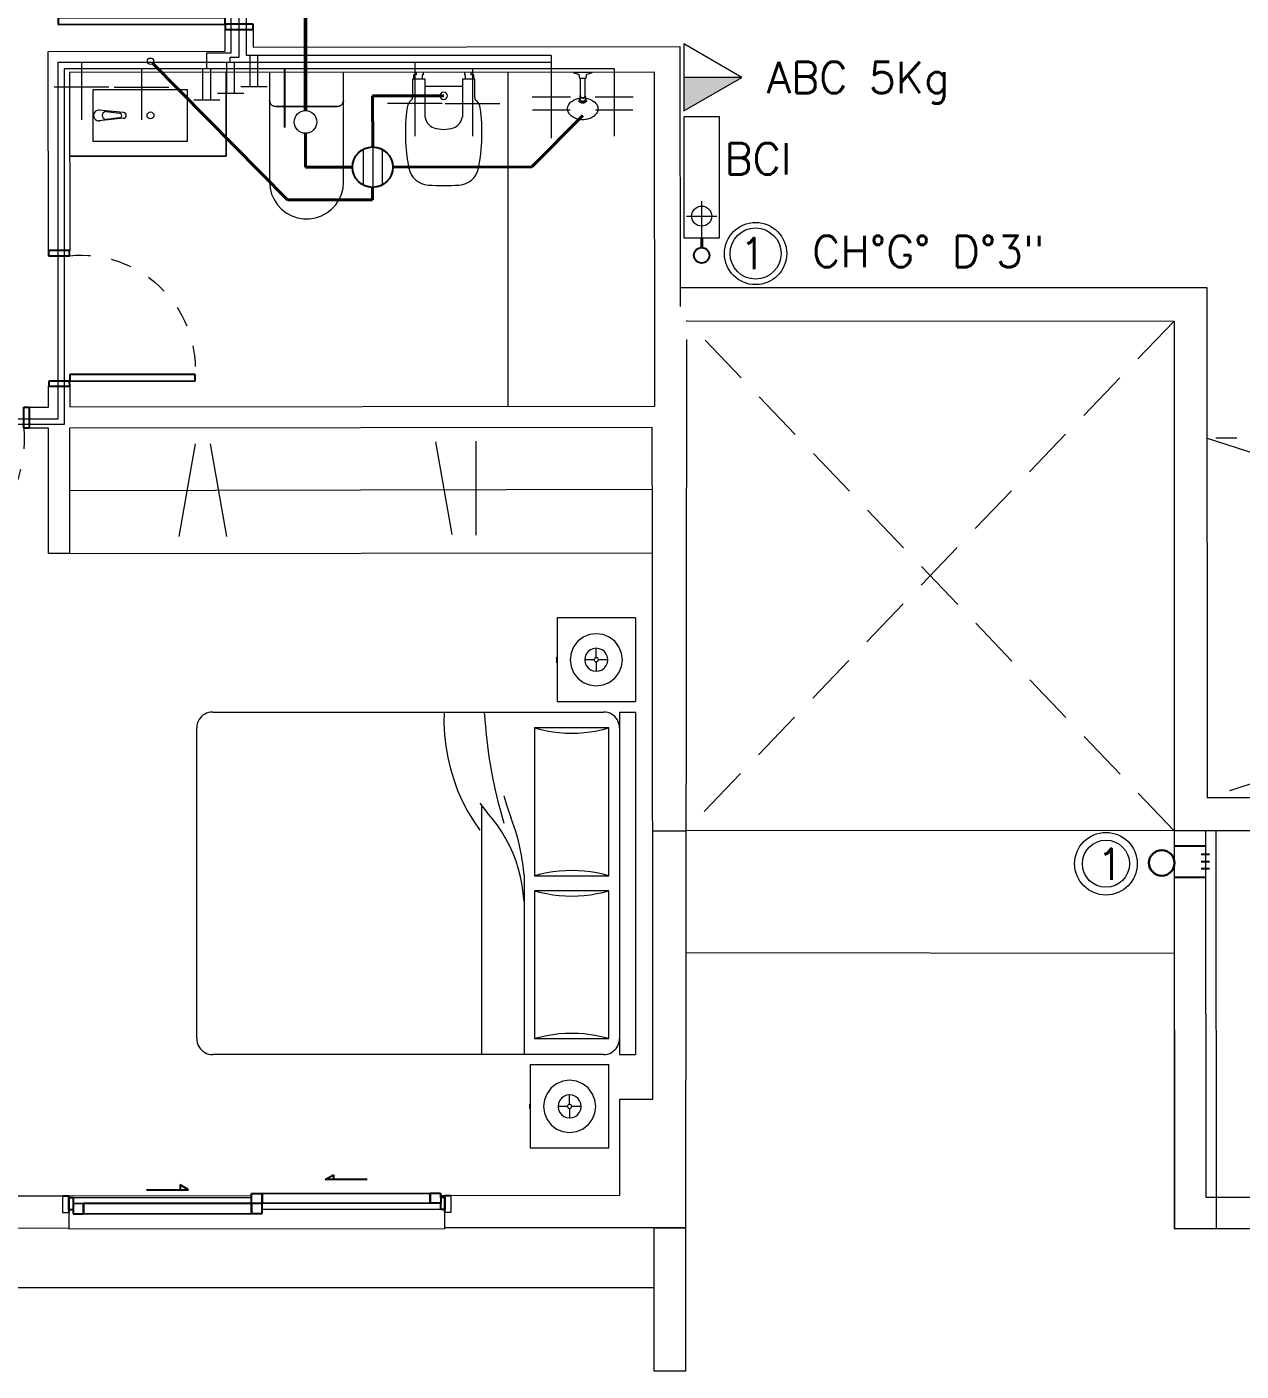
# Model space of a CAD drawing. Header units: millimetres. Extents: x 539 to 842, y -453 to -96.
# Drawn here: x 800.97 to 806.78, y -297.11 to -290.68 of the extents above; entities that cross this region are included whole.
import ezdxf
from ezdxf.enums import TextEntityAlignment as Align

# ---------------------------------------------------------------- set-up
doc = ezdxf.new("R2010")
doc.units = ezdxf.units.MM
doc.header["$LTSCALE"] = 0.1
for name, pattern in [('ACAD_ISO02W100', [15, 12, -3]), ('CONTINUA', [0]), ('DASHED', [0.7, 0.5, -0.2]), ('HIDDEN', [0.375, 0.25, -0.125]), ('Trazo', [0.00635, 0.003175, -0.003175])]:
    doc.linetypes.add(name, pattern=pattern)
doc.layers.get('0').update_dxf_attribs({"lineweight": 5})
for name, color, linetype, lineweight in [('00-Agua Caliente', 1, 'Continuous', 20), ('00-Agua Fria', 5, 'ACAD_ISO02W100', 20), ('00_Incendio_Bocas Incendio', 1, 'Continuous', 30), ('00_Incendio_Cañeria', 1, 'Continuous', 30), ('00_Incendio_Matafuego', 1, 'Continuous', 20), ('00_Incendio_Montantes', 1, 'Continuous', 30), ('00_Incendio_Numeracion Montantes', 1, 'Continuous', 30), ('00_Incendio_Textos', 7, 'Continuous', 13), ('A-DETL-GENF', 7, 'Continuous', 5), ('A-DOOR', 7, 'Continuous', 5), ('A-GLAZ', 7, 'Continuous', 5), ('A-GLAZ-SILL', 7, 'Continuous', 5), ('MUEBLES', 250, 'Continuous', 5), ('P-SANR-FIXT', 7, 'Continuous', 5)]:
    doc.layers.add(name, color=color, linetype=linetype, lineweight=lineweight)
for name, color, linetype in [('00-Pluvial', 40, 'Continuous'), ('00-Secundario', 24, 'Continuous'), ('Textos', 7, 'Continuous')]:
    doc.layers.add(name, color=color, linetype=linetype)
doc.layers.add('00-Primario', color=7, linetype='Continuous', true_color=0xff2400)
doc.layers.add('A-DOOR-HDLN', color=5, linetype='Trazo', lineweight=5, true_color=0x0000ff)
doc.styles.add('Instal Sanit', font='techb___.ttf', dxfattribs={"height": 0.15})
doc.styles.add('Romans', font='romans.shx')
doc.styles.get("Standard").update_dxf_attribs({"font": 'arial.ttf'})

# ---------------------------------------------------------------- blocks, each defined once
blk = doc.blocks.new('Family7 - Puerta OBLAK - Acceso-2885777-1-TORRE-ARQ-PB')
at = {"layer": 'A-DOOR', "color": 8, "lineweight": 25}
for p, q in [((-0.425, -0.0668), (-0.425, 0.0668)), ((-0.425, 0.0668), (-0.4, 0.0668)), ((-0.4, 0.0668), (-0.4, -0.0668)), ((0.4, -0.0668), (0.4, 0.0668)), ((0.4, 0.0668), (0.425, 0.0668)), ((0.425, 0.0668), (0.425, -0.0668)), ((-0.4, -0.0668), (-0.425, -0.0668)), ((-0.4, -0.0667), (-0.3693, -0.0667)), ((-0.4, -0.8667), (-0.4, -0.0667)), ((-0.3693, -0.0667), (-0.3693, -0.8667)), ((0.425, -0.0668), (0.4, -0.0668)), ((-0.3693, -0.8667), (-0.4, -0.8667))]:
    blk.add_line(p, q, dxfattribs=at)
at = {"layer": 'A-DOOR-HDLN', "color": 8}
blk.add_arc((-0.3269, -0.1376), 0.7303, 266.67006, 5.56979, dxfattribs=at)
blk = doc.blocks.new('Family6 - Puerta OBLAK - Baño-2882883-1-TORRE-ARQ-PB')
at = {"layer": 'A-DOOR', "color": 8, "lineweight": 25}
for p, q in [((-0.3, 0.6507), (-0.2685, 0.6507)), ((-0.3, 0.0507), (-0.3, 0.6507)), ((-0.2685, 0.6507), (-0.2685, 0.0507)), ((-0.325, -0.05), (-0.325, 0.05)), ((-0.325, 0.05), (-0.3, 0.05)), ((-0.2685, 0.0507), (-0.3, 0.0507)), ((-0.3, 0.05), (-0.3, -0.05)), ((0.3, -0.05), (0.3, 0.05)), ((0.3, 0.05), (0.325, 0.05)), ((0.325, 0.05), (0.325, -0.05)), ((-0.3, -0.05), (-0.325, -0.05)), ((0.325, -0.05), (0.3, -0.05))]:
    blk.add_line(p, q, dxfattribs=at)
at = {"layer": 'A-DOOR-HDLN', "color": 8}
blk.add_arc((-0.2437, 0.1049), 0.5464, 354.31204, 92.59832, dxfattribs=at)
blk = doc.blocks.new('Windows_Opening-Slide_UFME_Fenetre_Coulissante_2V - 1_20 x 1_80-2559393-1-TORRE-ARQ-PB')
at = {"layer": 'A-GLAZ', "color": 8, "lineweight": 25}
for p, q in [((-0.9, -0.078), (-0.9, 0.002)), ((-0.88, 0.008), (-0.83, 0.008)), ((-0.88, -0.04), (-0.88, 0.008)), ((-0.83, 0.008), (-0.025, 0.008)), ((-0.83, -0.04), (-0.83, 0.008)), ((-0.83, 0.008), (-0.83, -0.04)), ((-0.025, 0.008), (-0.025, -0.04)), ((-0.025, -0.04), (-0.025, 0.008)), ((-0.025, 0.008), (0.025, 0.008)), ((0.025, 0.008), (0.025, -0.04)), ((0.9, 0.002), (0.9, -0.078)), ((-0.88, -0.011), (-0.9, -0.011)), ((-0.9, -0.011), (-0.9, -0.069)), ((-0.83, -0.04), (-0.88, -0.04)), ((-0.88, -0.069), (-0.88, -0.04)), ((-0.025, -0.04), (-0.83, -0.04)), ((0.025, -0.04), (-0.025, -0.04)), ((0.025, -0.04), (-0.025, -0.04)), ((-0.025, -0.04), (-0.025, -0.088)), ((0.83, -0.04), (0.025, -0.04)), ((0.025, -0.04), (0.025, -0.088)), ((0.025, -0.088), (0.025, -0.04)), ((0.83, -0.088), (0.83, -0.04)), ((0.88, -0.04), (0.83, -0.04)), ((0.83, -0.04), (0.83, -0.088)), ((0.9, -0.011), (0.88, -0.011)), ((0.88, -0.011), (0.88, -0.04)), ((0.88, -0.088), (0.88, -0.04)), ((0.9, -0.069), (0.9, -0.011)), ((-0.93, -0.078), (-0.9, -0.078)), ((-0.9, -0.069), (-0.88, -0.069)), ((-0.5275, -0.106), (-0.3275, -0.106)), ((-0.3675, -0.1291), (-0.3675, -0.106)), ((-0.3275, -0.106), (-0.3675, -0.1291)), ((-0.025, -0.088), (0.025, -0.088)), ((0.025, -0.088), (0.83, -0.088)), ((0.83, -0.088), (0.88, -0.088)), ((0.88, -0.069), (0.9, -0.069)), ((0.9, -0.078), (0.93, -0.078)), ((0.3275, -0.154), (0.3675, -0.1771)), ((0.5275, -0.154), (0.3275, -0.154)), ((0.3675, -0.1771), (0.3675, -0.154))]:
    blk.add_line(p, q, dxfattribs=at)
at = {"layer": 'A-GLAZ', "color": 8}
for p, q in [((0.88, -0.011), (0.025, -0.011)), ((-0.9, -0.078), (-0.025, -0.078)), ((-0.88, -0.069), (-0.025, -0.069)), ((0.88, -0.078), (0.9, -0.078))]:
    blk.add_line(p, q, dxfattribs=at)
at = {"layer": 'A-GLAZ-SILL', "color": 8}
for p, q in [((-0.9, 0.078), (-0.9, 0.082)), ((0.9, 0.082), (-0.9, 0.082)), ((0.9, 0.082), (0.9, 0.078))]:
    blk.add_line(p, q, dxfattribs=at)
blk = doc.blocks.new('Family5 - Puerta OPBLAK - Dormitorio-2880729-1-TORRE-ARQ-PB')
at = {"layer": 'A-DOOR', "color": 8, "lineweight": 25}
for p, q in [((-0.35, 0.05), (-0.375, 0.05)), ((-0.375, 0.05), (-0.375, -0.05)), ((-0.35, -0.05), (-0.35, 0.05)), ((0.375, 0.05), (0.35, 0.05)), ((0.35, 0.05), (0.35, -0.05)), ((0.375, -0.05), (0.375, 0.05)), ((-0.375, -0.05), (-0.35, -0.05)), ((0.35, -0.05), (0.315, -0.05)), ((0.315, -0.05), (0.315, -0.75)), ((0.35, -0.75), (0.35, -0.05)), ((0.35, -0.05), (0.375, -0.05)), ((0.315, -0.75), (0.35, -0.75))]:
    blk.add_line(p, q, dxfattribs=at)
at = {"layer": 'A-DOOR-HDLN', "color": 8}
blk.add_arc((0.3017, -0.0967), 0.6534, 175.89838, 271.16402, dxfattribs=at)
blk = doc.blocks.new('cama grande')
at = {"layer": 'MUEBLES'}
for p, q in [((584.9898, 704.5615), (585.0149, 704.5615)), ((584.9898, 704.5615), (584.9898, 704.1865)), ((585.0149, 704.5615), (585.3898, 704.5615)), ((585.3898, 704.1866), (585.3898, 704.5615)), ((585.4398, 704.5615), (587.0795, 704.5615)), ((585.4398, 704.4853), (585.4398, 704.5615)), ((587.0795, 704.4853), (587.0795, 704.5615)), ((585.0816, 704.4365), (585.0691, 704.4064)), ((585.1015, 704.4624), (585.0816, 704.4365)), ((585.1273, 704.4822), (585.1015, 704.4624)), ((585.1575, 704.4947), (585.1273, 704.4822)), ((585.1898, 704.499), (585.1575, 704.4947)), ((585.2222, 704.4947), (585.1898, 704.499)), ((585.2523, 704.4822), (585.2222, 704.4947)), ((585.2782, 704.4624), (585.2523, 704.4822)), ((585.298, 704.4365), (585.2782, 704.4624)), ((585.3105, 704.4064), (585.298, 704.4365)), ((585.4398, 704.4853), (585.516, 704.4853)), ((585.4398, 704.4853), (587.0795, 704.4853)), ((585.4456, 704.4382), (585.4424, 704.4288)), ((585.45, 704.4472), (585.4456, 704.4382)), ((585.4556, 704.4554), (585.45, 704.4472)), ((585.4621, 704.4629), (585.4556, 704.4554)), ((585.4696, 704.4695), (585.4621, 704.4629)), ((585.4779, 704.475), (585.4696, 704.4695)), ((585.4869, 704.4795), (585.4779, 704.475)), ((585.4963, 704.4827), (585.4869, 704.4795)), ((585.5061, 704.4846), (585.4963, 704.4827)), ((585.516, 704.4853), (585.5061, 704.4846)), ((587.0133, 704.4846), (587.0033, 704.4853)), ((587.0033, 704.4853), (587.0795, 704.4853)), ((587.023, 704.4827), (587.0133, 704.4846)), ((587.0325, 704.4795), (587.023, 704.4827)), ((587.0414, 704.475), (587.0325, 704.4795)), ((587.0497, 704.4695), (587.0414, 704.475)), ((587.0572, 704.4629), (587.0497, 704.4695)), ((587.0638, 704.4554), (587.0572, 704.4629)), ((587.0693, 704.4472), (587.0638, 704.4554)), ((587.0737, 704.4382), (587.0693, 704.4472)), ((587.0769, 704.4288), (587.0737, 704.4382)), ((585.0691, 704.4064), (585.0649, 704.374)), ((585.0649, 704.374), (585.0691, 704.3417)), ((585.1367, 704.3883), (585.1348, 704.374)), ((585.1798, 704.374), (585.1348, 704.374)), ((585.1348, 704.374), (585.1367, 704.3598)), ((585.1422, 704.4015), (585.1367, 704.3883)), ((585.1509, 704.4129), (585.1422, 704.4015)), ((585.1623, 704.4217), (585.1509, 704.4129)), ((585.1756, 704.4272), (585.1623, 704.4217)), ((585.1898, 704.4291), (585.1756, 704.4272)), ((585.1801, 704.3766), (585.1798, 704.374)), ((585.1798, 704.374), (585.1801, 704.3714)), ((585.1811, 704.379), (585.1801, 704.3766)), ((585.1801, 704.3714), (585.1811, 704.369)), ((585.1827, 704.3811), (585.1811, 704.379)), ((585.1848, 704.3827), (585.1827, 704.3811)), ((585.1872, 704.3837), (585.1848, 704.3827)), ((585.1898, 704.384), (585.1872, 704.3837)), ((585.1898, 704.4291), (585.1898, 704.384)), ((585.2041, 704.4272), (585.1898, 704.4291)), ((585.1924, 704.3837), (585.1898, 704.384)), ((585.1948, 704.3827), (585.1924, 704.3837)), ((585.1969, 704.3811), (585.1948, 704.3827)), ((585.1985, 704.379), (585.1969, 704.3811)), ((585.1995, 704.3766), (585.1985, 704.379)), ((585.1985, 704.369), (585.1995, 704.3714)), ((585.1998, 704.374), (585.1995, 704.3766)), ((585.1995, 704.3714), (585.1998, 704.374)), ((585.1998, 704.374), (585.2448, 704.374)), ((585.2173, 704.4217), (585.2041, 704.4272)), ((585.2287, 704.4129), (585.2173, 704.4217)), ((585.2375, 704.4015), (585.2287, 704.4129)), ((585.243, 704.3883), (585.2375, 704.4015)), ((585.2448, 704.374), (585.243, 704.3883)), ((585.243, 704.3598), (585.2448, 704.374)), ((585.3148, 704.374), (585.3105, 704.4064)), ((585.3105, 704.3417), (585.3148, 704.374)), ((585.4405, 704.419), (585.4398, 704.4091)), ((585.4398, 703.8376), (585.4398, 704.4091)), ((585.4424, 704.4288), (585.4405, 704.419)), ((586.2241, 704.4345), (585.516, 704.4345)), ((585.5237, 704.4054), (585.516, 704.4345)), ((585.516, 704.4345), (585.516, 704.0789)), ((585.5301, 704.3761), (585.5237, 704.4054)), ((585.535, 704.3465), (585.5301, 704.3761)), ((586.21, 704.3761), (586.205, 704.3465)), ((586.2163, 704.4054), (586.21, 704.3761)), ((586.2241, 704.4345), (586.2163, 704.4054)), ((586.2241, 704.0789), (586.2241, 704.4345)), ((587.0033, 704.4345), (586.2953, 704.4345)), ((586.2953, 704.4345), (586.2953, 704.0789)), ((586.303, 704.4054), (586.2953, 704.4345)), ((586.3093, 704.3761), (586.303, 704.4054)), ((586.3143, 704.3465), (586.3093, 704.3761)), ((586.9892, 704.3761), (586.9843, 704.3465)), ((586.9956, 704.4054), (586.9892, 704.3761)), ((587.0033, 704.4345), (586.9956, 704.4054)), ((587.0033, 704.0789), (587.0033, 704.4345)), ((587.0789, 704.419), (587.0769, 704.4288)), ((587.0795, 704.4091), (587.0789, 704.419)), ((587.0795, 704.4091), (587.0795, 704.0281)), ((587.5027, 704.4338), (587.1277, 704.4338)), ((587.1277, 704.059), (587.1277, 704.4338)), ((587.3277, 704.3714), (587.2954, 704.3671)), ((587.3601, 704.3671), (587.3277, 704.3714)), ((587.5277, 704.4338), (587.5027, 704.4338)), ((587.5277, 704.4338), (587.5277, 704.0589)), ((585.0691, 704.3417), (585.0816, 704.3116)), ((585.0816, 704.3116), (585.1015, 704.2857)), ((585.1367, 704.3598), (585.1422, 704.3465)), ((585.1422, 704.3465), (585.1509, 704.3351)), ((585.1509, 704.3351), (585.1623, 704.3264)), ((585.1623, 704.3264), (585.1756, 704.3209)), ((585.1756, 704.3209), (585.1898, 704.319)), ((585.1811, 704.369), (585.1827, 704.3669)), ((585.1827, 704.3669), (585.1848, 704.3654)), ((585.1848, 704.3654), (585.1872, 704.3644)), ((585.1872, 704.3644), (585.1898, 704.364)), ((585.1898, 704.364), (585.1924, 704.3644)), ((585.1898, 704.364), (585.1898, 704.319)), ((585.1898, 704.319), (585.2041, 704.3209)), ((585.1924, 704.3644), (585.1948, 704.3654)), ((585.1948, 704.3654), (585.1969, 704.3669)), ((585.1969, 704.3669), (585.1985, 704.369)), ((585.2041, 704.3209), (585.2173, 704.3264)), ((585.2173, 704.3264), (585.2287, 704.3351)), ((585.2287, 704.3351), (585.2375, 704.3465)), ((585.2375, 704.3465), (585.243, 704.3598)), ((585.2782, 704.2857), (585.298, 704.3116)), ((585.298, 704.3116), (585.3105, 704.3417)), ((585.5386, 704.3166), (585.535, 704.3465)), ((585.5407, 704.2867), (585.5386, 704.3166)), ((586.2015, 704.3166), (586.1994, 704.2867)), ((586.205, 704.3465), (586.2015, 704.3166)), ((586.3178, 704.3166), (586.3143, 704.3465)), ((586.32, 704.2867), (586.3178, 704.3166)), ((586.9808, 704.3166), (586.9786, 704.2867)), ((586.9843, 704.3465), (586.9808, 704.3166)), ((587.2195, 704.3089), (587.2071, 704.2788)), ((587.2394, 704.3348), (587.2195, 704.3089)), ((587.2653, 704.3546), (587.2394, 704.3348)), ((587.2954, 704.3671), (587.2653, 704.3546)), ((587.3902, 704.3546), (587.3601, 704.3671)), ((587.4161, 704.3348), (587.3902, 704.3546)), ((587.436, 704.3089), (587.4161, 704.3348)), ((587.4484, 704.2788), (587.436, 704.3089)), ((585.1015, 704.2857), (585.1273, 704.2658)), ((585.1273, 704.2658), (585.1575, 704.2533)), ((585.1575, 704.2533), (585.1898, 704.2491)), ((585.1898, 704.2491), (585.2222, 704.2533)), ((585.2222, 704.2533), (585.2523, 704.2658)), ((585.2523, 704.2658), (585.2782, 704.2857)), ((585.5414, 704.2567), (585.5407, 704.2867)), ((585.5407, 704.2266), (585.5414, 704.2567)), ((586.1994, 704.2867), (586.1987, 704.2567)), ((586.1987, 704.2567), (586.1994, 704.2266)), ((586.3207, 704.2567), (586.32, 704.2867)), ((586.32, 704.2266), (586.3207, 704.2567)), ((586.9786, 704.2867), (586.9779, 704.2567)), ((586.9779, 704.2567), (586.9786, 704.2266)), ((587.2071, 704.2788), (587.2028, 704.2464)), ((587.2028, 704.2464), (587.2071, 704.2141)), ((587.2746, 704.2607), (587.2727, 704.2464)), ((587.3177, 704.2464), (587.2727, 704.2464)), ((587.2727, 704.2464), (587.2746, 704.2322)), ((587.2801, 704.2739), (587.2746, 704.2607)), ((587.2888, 704.2853), (587.2801, 704.2739)), ((587.3002, 704.2941), (587.2888, 704.2853)), ((587.3135, 704.2996), (587.3002, 704.2941)), ((587.3277, 704.3014), (587.3135, 704.2996)), ((587.3181, 704.249), (587.3177, 704.2464)), ((587.3177, 704.2464), (587.3181, 704.2438)), ((587.3191, 704.2514), (587.3181, 704.249)), ((587.3181, 704.2438), (587.3191, 704.2414)), ((587.3207, 704.2535), (587.3191, 704.2514)), ((587.3227, 704.2551), (587.3207, 704.2535)), ((587.3252, 704.2561), (587.3227, 704.2551)), ((587.3277, 704.2564), (587.3252, 704.2561)), ((587.3277, 704.3014), (587.3277, 704.2564)), ((587.342, 704.2996), (587.3277, 704.3014)), ((587.3303, 704.2561), (587.3277, 704.2564)), ((587.3328, 704.2551), (587.3303, 704.2561)), ((587.3348, 704.2535), (587.3328, 704.2551)), ((587.3364, 704.2514), (587.3348, 704.2535)), ((587.3374, 704.249), (587.3364, 704.2514)), ((587.3364, 704.2414), (587.3374, 704.2438)), ((587.3378, 704.2464), (587.3374, 704.249)), ((587.3374, 704.2438), (587.3378, 704.2464)), ((587.3378, 704.2464), (587.3828, 704.2464)), ((587.3553, 704.2941), (587.342, 704.2996)), ((587.3667, 704.2853), (587.3553, 704.2941)), ((587.3754, 704.2739), (587.3667, 704.2853)), ((587.3809, 704.2607), (587.3754, 704.2739)), ((587.3828, 704.2464), (587.3809, 704.2607)), ((587.3809, 704.2322), (587.3828, 704.2464)), ((587.4527, 704.2464), (587.4484, 704.2788)), ((587.4484, 704.2141), (587.4527, 704.2464)), ((584.9898, 704.1865), (585.3898, 704.1866)), ((585.179, 704.1866), (585.1789, 704.1866)), ((585.1789, 704.1866), (585.1789, 704.1839)), ((585.179, 704.1839), (585.1789, 704.1839)), ((585.179, 704.1839), (585.179, 704.1866)), ((585.1794, 704.1839), (585.179, 704.1839)), ((585.1794, 704.1839), (585.1794, 704.1866)), ((585.1799, 704.1839), (585.1794, 704.1839)), ((585.1799, 704.1839), (585.1799, 704.1866)), ((585.1799, 704.1839), (585.1807, 704.1839)), ((585.1807, 704.1839), (585.1807, 704.1866)), ((585.1807, 704.1839), (585.1816, 704.1839)), ((585.1816, 704.1839), (585.1816, 704.1866)), ((585.1816, 704.1839), (585.1828, 704.1839)), ((585.1828, 704.1839), (585.1828, 704.1866)), ((585.1828, 704.1839), (585.1841, 704.1839)), ((585.1841, 704.1839), (585.1841, 704.1866)), ((585.1841, 704.1839), (585.1855, 704.1839)), ((585.1855, 704.1839), (585.1855, 704.1866)), ((585.1855, 704.1839), (585.1869, 704.1839)), ((585.1869, 704.1839), (585.1869, 704.1866)), ((585.1869, 704.1839), (585.1885, 704.1839)), ((585.1885, 704.1839), (585.1885, 704.1866)), ((585.1885, 704.1839), (585.1901, 704.1839)), ((585.1901, 704.1839), (585.1901, 704.1866)), ((585.1901, 704.1839), (585.1917, 704.1839)), ((585.1917, 704.1839), (585.1917, 704.1866)), ((585.1917, 704.1839), (585.1932, 704.1839)), ((585.1932, 704.1839), (585.1932, 704.1866)), ((585.1932, 704.1839), (585.1948, 704.1839)), ((585.1948, 704.1839), (585.1948, 704.1866)), ((585.1948, 704.1839), (585.1962, 704.1839)), ((585.1962, 704.1839), (585.1962, 704.1866)), ((585.1962, 704.1839), (585.1974, 704.1839)), ((585.1974, 704.1839), (585.1974, 704.1866)), ((585.1974, 704.1839), (585.1985, 704.1839)), ((585.1985, 704.1839), (585.1985, 704.1866)), ((585.1985, 704.1839), (585.1995, 704.1839)), ((585.1995, 704.1839), (585.1995, 704.1866)), ((585.1995, 704.1839), (585.2003, 704.1839)), ((585.2003, 704.1839), (585.2003, 704.1866)), ((585.2008, 704.1839), (585.2003, 704.1839)), ((585.2008, 704.1839), (585.2008, 704.1866)), ((585.2012, 704.1839), (585.2008, 704.1839)), ((585.2012, 704.1839), (585.2012, 704.1866)), ((585.2013, 704.1839), (585.2012, 704.1839)), ((585.2013, 704.1866), (585.2013, 704.1839)), ((585.3898, 704.1866), (585.3898, 704.1866)), ((585.535, 704.1668), (585.5386, 704.1967)), ((585.5386, 704.1967), (585.5407, 704.2266)), ((586.1994, 704.2266), (586.2015, 704.1967)), ((586.2015, 704.1967), (586.205, 704.1668)), ((586.3143, 704.1668), (586.3178, 704.1967)), ((586.3178, 704.1967), (586.32, 704.2266)), ((586.9786, 704.2266), (586.9808, 704.1967)), ((586.9808, 704.1967), (586.9843, 704.1668)), ((587.2071, 704.2141), (587.2195, 704.1839)), ((587.2195, 704.1839), (587.2394, 704.1581)), ((587.2746, 704.2322), (587.2801, 704.2189)), ((587.2801, 704.2189), (587.2888, 704.2075)), ((587.2888, 704.2075), (587.3002, 704.1988)), ((587.3002, 704.1988), (587.3135, 704.1933)), ((587.3135, 704.1933), (587.3277, 704.1914)), ((587.3191, 704.2414), (587.3207, 704.2393)), ((587.3207, 704.2393), (587.3227, 704.2377)), ((587.3227, 704.2377), (587.3252, 704.2367)), ((587.3252, 704.2367), (587.3277, 704.2364)), ((587.3277, 704.2364), (587.3303, 704.2367)), ((587.3277, 704.2364), (587.3277, 704.1914)), ((587.3277, 704.1914), (587.342, 704.1933)), ((587.3303, 704.2367), (587.3328, 704.2377)), ((587.3328, 704.2377), (587.3348, 704.2393)), ((587.3348, 704.2393), (587.3364, 704.2414)), ((587.342, 704.1933), (587.3553, 704.1988)), ((587.3553, 704.1988), (587.3667, 704.2075)), ((587.3667, 704.2075), (587.3754, 704.2189)), ((587.3754, 704.2189), (587.3809, 704.2322)), ((587.4161, 704.1581), (587.436, 704.1839)), ((587.436, 704.1839), (587.4484, 704.2141)), ((585.5237, 704.1079), (585.5301, 704.1372)), ((585.5301, 704.1372), (585.535, 704.1668)), ((586.205, 704.1668), (586.21, 704.1372)), ((586.21, 704.1372), (586.2163, 704.1079)), ((586.303, 704.1079), (586.3093, 704.1372)), ((586.3093, 704.1372), (586.3143, 704.1668)), ((586.9843, 704.1668), (586.9892, 704.1372)), ((586.9892, 704.1372), (586.9956, 704.1079)), ((587.2394, 704.1581), (587.2653, 704.1382)), ((587.2653, 704.1382), (587.2954, 704.1257)), ((587.2954, 704.1257), (587.3277, 704.1215)), ((587.3277, 704.1215), (587.3601, 704.1257)), ((587.3601, 704.1257), (587.3902, 704.1382)), ((587.3902, 704.1382), (587.4161, 704.1581)), ((585.516, 704.0789), (585.5237, 704.1079)), ((585.516, 704.0789), (586.2241, 704.0789)), ((586.2163, 704.1079), (586.2241, 704.0789)), ((586.2953, 704.0789), (586.303, 704.1079)), ((586.2953, 704.0789), (587.0033, 704.0789)), ((586.9956, 704.1079), (587.0033, 704.0789)), ((587.1277, 704.0589), (587.1277, 704.059)), ((587.5277, 704.0589), (587.1277, 704.0589)), ((587.3163, 704.059), (587.3163, 704.0562)), ((587.3163, 704.0562), (587.3164, 704.0562)), ((587.3164, 704.0562), (587.3164, 704.059)), ((587.3164, 704.0562), (587.3168, 704.0562)), ((587.3168, 704.0562), (587.3168, 704.059)), ((587.3168, 704.0562), (587.3173, 704.0562)), ((587.3173, 704.0562), (587.3173, 704.059)), ((587.318, 704.0562), (587.3173, 704.0562)), ((587.318, 704.0562), (587.318, 704.059)), ((587.319, 704.0562), (587.318, 704.0562)), ((587.319, 704.0562), (587.319, 704.059)), ((587.3201, 704.0562), (587.319, 704.0562)), ((587.3201, 704.0562), (587.3201, 704.059)), ((587.3214, 704.0562), (587.3201, 704.0562)), ((587.3214, 704.0562), (587.3214, 704.059)), ((587.3228, 704.0562), (587.3214, 704.0562)), ((587.3228, 704.0562), (587.3228, 704.059)), ((587.3243, 704.0562), (587.3228, 704.0562)), ((587.3243, 704.0562), (587.3243, 704.059)), ((587.3259, 704.0562), (587.3243, 704.0562)), ((587.3259, 704.0562), (587.3259, 704.059)), ((587.3274, 704.0562), (587.3259, 704.0562)), ((587.3274, 704.0562), (587.3274, 704.059)), ((587.329, 704.0562), (587.3274, 704.0562)), ((587.329, 704.0562), (587.329, 704.059)), ((587.3306, 704.0562), (587.329, 704.0562)), ((587.3306, 704.0562), (587.3306, 704.059)), ((587.3321, 704.0562), (587.3306, 704.0562)), ((587.3321, 704.0562), (587.3321, 704.059)), ((587.3335, 704.0562), (587.3321, 704.0562)), ((587.3335, 704.0562), (587.3335, 704.059)), ((587.3348, 704.0562), (587.3335, 704.0562)), ((587.3348, 704.0562), (587.3348, 704.059)), ((587.3359, 704.0562), (587.3348, 704.0562)), ((587.3359, 704.0562), (587.3359, 704.059)), ((587.3368, 704.0562), (587.3359, 704.0562)), ((587.3368, 704.0562), (587.3368, 704.059)), ((587.3376, 704.0562), (587.3368, 704.0562)), ((587.3376, 704.0562), (587.3376, 704.059)), ((587.3376, 704.0562), (587.3382, 704.0562)), ((587.3382, 704.0562), (587.3382, 704.059)), ((587.3382, 704.0562), (587.3386, 704.0562)), ((587.3386, 704.059), (587.3386, 704.059)), ((587.3386, 704.059), (587.3386, 704.0562)), ((587.3386, 704.0562), (587.3386, 704.059)), ((587.3386, 704.0562), (587.3386, 704.0562)), ((586.0112, 703.9882), (585.9889, 703.9809)), ((586.0338, 703.995), (586.0112, 703.9882)), ((586.0566, 704.0012), (586.0338, 703.995)), ((586.0794, 704.0068), (586.0566, 704.0012)), ((586.1025, 704.0118), (586.0794, 704.0068)), ((586.1256, 704.0162), (586.1025, 704.0118)), ((586.1541, 703.9898), (586.1174, 703.9757)), ((586.1488, 704.0201), (586.1256, 704.0162)), ((586.1722, 704.0233), (586.1488, 704.0201)), ((586.1915, 704.0018), (586.1541, 703.9898)), ((586.1956, 704.026), (586.1722, 704.0233)), ((586.2295, 704.0116), (586.1915, 704.0018)), ((586.2191, 704.0281), (586.1956, 704.026)), ((586.2191, 704.0281), (586.3461, 704.0281)), ((586.268, 704.0193), (586.2295, 704.0116)), ((586.3069, 704.0248), (586.268, 704.0193)), ((586.3461, 704.0281), (586.3069, 704.0248)), ((586.3461, 704.0281), (587.0795, 704.0281)), ((587.0795, 704.0281), (587.0795, 703.8249)), ((585.8417, 703.9312), (585.8934, 703.9473)), ((585.8934, 703.9473), (585.9447, 703.9646)), ((585.9198, 703.9164), (585.9718, 703.9312)), ((585.9667, 703.973), (585.9447, 703.9646)), ((585.9889, 703.9809), (585.9667, 703.973)), ((586.013, 703.9214), (585.9804, 703.8995)), ((586.0468, 703.9415), (586.013, 703.9214)), ((586.0816, 703.9596), (586.0468, 703.9415)), ((586.1174, 703.9757), (586.0816, 703.9596)), ((585.6015, 703.8527), (585.6551, 703.8602)), ((585.6551, 703.8602), (585.7085, 703.869)), ((585.7085, 703.869), (585.7617, 703.879)), ((585.7617, 703.879), (585.8147, 703.8902)), ((585.8147, 703.8902), (585.8674, 703.9027)), ((585.8674, 703.9027), (585.9198, 703.9164)), ((585.9492, 703.8757), (585.9193, 703.8503)), ((585.9804, 703.8995), (585.9492, 703.8757)), ((585.4398, 703.8376), (585.4938, 703.8414)), ((585.4398, 703.6456), (585.4398, 703.8376)), ((585.4938, 703.8414), (585.5477, 703.8464)), ((585.5477, 703.8464), (585.6015, 703.8527)), ((585.876, 703.8167), (585.9193, 703.8503)), ((585.8939, 703.8249), (587.0795, 703.8249)), ((585.9609, 703.7858), (586.0061, 703.8167)), ((587.0795, 703.8249), (587.0795, 702.5377)), ((585.815, 703.7105), (585.8651, 703.7326)), ((585.8651, 703.7326), (585.9138, 703.7577)), ((585.9138, 703.7577), (585.9609, 703.7858)), ((585.6038, 703.6537), (585.6578, 703.663)), ((585.6578, 703.663), (585.7111, 703.6756)), ((585.7111, 703.6756), (585.7636, 703.6915)), ((585.7636, 703.6915), (585.815, 703.7105)), ((585.4398, 703.6456), (585.4946, 703.645)), ((585.4398, 702.5377), (585.4398, 703.6456)), ((585.4946, 703.645), (585.5493, 703.6476)), ((585.5493, 703.6476), (585.6038, 703.6537)), ((585.4398, 702.5377), (585.4405, 702.5277)), ((585.4405, 702.5277), (585.4424, 702.5179)), ((585.4424, 702.5179), (585.4456, 702.5085)), ((585.4456, 702.5085), (585.45, 702.4996)), ((587.0693, 702.4996), (587.0737, 702.5085)), ((587.0737, 702.5085), (587.0769, 702.5179)), ((587.0769, 702.5179), (587.0789, 702.5277)), ((587.0789, 702.5277), (587.0795, 702.5377)), ((585.45, 702.4996), (585.4556, 702.4913)), ((585.4556, 702.4913), (585.4621, 702.4838)), ((585.4621, 702.4838), (585.4696, 702.4772)), ((585.4696, 702.4772), (585.4779, 702.4717)), ((585.4779, 702.4717), (585.4869, 702.4673)), ((585.4869, 702.4673), (585.4963, 702.464)), ((585.4963, 702.464), (585.5061, 702.4621)), ((585.5061, 702.4621), (585.516, 702.4615)), ((587.0033, 702.4615), (585.516, 702.4615)), ((587.0033, 702.4615), (587.0133, 702.4621)), ((587.0133, 702.4621), (587.023, 702.464)), ((587.023, 702.464), (587.0325, 702.4673)), ((587.0325, 702.4673), (587.0414, 702.4717)), ((587.0414, 702.4717), (587.0497, 702.4772)), ((587.0497, 702.4772), (587.0572, 702.4838)), ((587.0572, 702.4838), (587.0638, 702.4913)), ((587.0638, 702.4913), (587.0693, 702.4996))]:
    blk.add_line(p, q, dxfattribs=at)
blk = doc.blocks.new('Sanitary_Toilets_Ceramica-Catalano_Zero-70-One-Piece-Close-Coupled-Syphonic - Default-V1-2-TORRE-ARQ- PB _-2_14_')
at = {"layer": 'A-DETL-GENF', "color": 8}
for p, q in [((0.0444, 0.177), (0.0015, 0.177)), ((0.0887, 0.177), (0.0444, 0.177)), ((0.1331, 0.177), (0.0887, 0.177)), ((0.1331, 0.177), (0.1423, 0.1755)), ((0.524, 0.177), (0.1331, 0.177)), ((0.1423, 0.1755), (0.1331, 0.177)), ((0.1423, 0.1755), (0.1507, 0.1713)), ((0.1507, 0.1713), (0.1423, 0.1755)), ((0.1507, 0.1713), (0.1573, 0.1646)), ((0.1573, 0.1646), (0.1507, 0.1713)), ((0.1573, 0.1646), (0.1616, 0.1563)), ((0.1616, 0.1563), (0.1573, 0.1646)), ((0.1616, 0.1563), (0.1631, 0.147)), ((0.1631, 0.147), (0.1616, 0.1563)), ((0.1631, 0.147), (0.1631, -0.147)), ((0.1631, 0.098), (0.1631, 0.147)), ((0.5531, 0.1746), (0.524, 0.177)), ((0.5815, 0.1674), (0.5531, 0.1746)), ((0.6082, 0.1557), (0.5815, 0.1674)), ((0.6327, 0.1397), (0.6082, 0.1557)), ((0.6542, 0.1199), (0.6327, 0.1397)), ((0.1631, 0.049), (0.1631, 0.098)), ((0.6722, 0.0968), (0.6542, 0.1199)), ((0.6861, 0.0711), (0.6722, 0.0968)), ((0.6956, 0.0435), (0.6861, 0.0711)), ((0.1631, 0), (0.1631, 0.049)), ((0.7004, 0.0146), (0.6956, 0.0435)), ((0.7004, -0.0146), (0.7004, 0.0146)), ((0.1631, -0.049), (0.1631, 0)), ((0.1631, -0.098), (0.1631, -0.049)), ((0.6861, -0.0711), (0.6956, -0.0435)), ((0.6956, -0.0435), (0.7004, -0.0146)), ((0.1631, -0.147), (0.1631, -0.098)), ((0.6327, -0.1397), (0.6542, -0.1199)), ((0.6542, -0.1199), (0.6722, -0.0968)), ((0.6722, -0.0968), (0.6861, -0.0711)), ((0.0015, -0.177), (0.0444, -0.177)), ((0.0444, -0.177), (0.0887, -0.177)), ((0.0887, -0.177), (0.1331, -0.177)), ((0.1423, -0.1755), (0.1331, -0.177)), ((0.1331, -0.177), (0.1423, -0.1755)), ((0.1331, -0.177), (0.524, -0.177)), ((0.1507, -0.1713), (0.1423, -0.1755)), ((0.1423, -0.1755), (0.1507, -0.1713)), ((0.1573, -0.1646), (0.1507, -0.1713)), ((0.1507, -0.1713), (0.1573, -0.1646)), ((0.1616, -0.1563), (0.1573, -0.1646)), ((0.1573, -0.1646), (0.1616, -0.1563)), ((0.1631, -0.147), (0.1616, -0.1563)), ((0.1616, -0.1563), (0.1631, -0.147)), ((0.524, -0.177), (0.5531, -0.1746)), ((0.5531, -0.1746), (0.5815, -0.1674)), ((0.5815, -0.1674), (0.6082, -0.1557)), ((0.6082, -0.1557), (0.6327, -0.1397))]:
    blk.add_line(p, q, dxfattribs=at)
blk = doc.blocks.new('Vitreous china bidet _ Debba _ Roca _ 355994xx0 - White - Debba- Roca-2705266-2-TORRE-ARQ- PB _-2_14_')
at = {"layer": 'P-SANR-FIXT', "color": 8}
for p, q in [((0.0357, 0.0802), (0.0357, 0.2622)), ((0.2143, 0.2622), (0.2143, 0.0802)), ((-0.0236, 0.1689), (-0.0236, 0.0802)), ((0.2736, 0.0802), (0.2738, 0.1687)), ((-0.0236, 0.0802), (-0.0194, 0.0802)), ((-0.0194, 0.0802), (-0.0194, 0.0596)), ((-0.0194, 0.0802), (0.0221, 0.0802)), ((0.0221, 0.0802), (0.0357, 0.0802)), ((0.0221, 0.0596), (0.0221, 0.0802)), ((0.0357, 0.1159), (0.2143, 0.1159)), ((0.2143, 0.0802), (0.2279, 0.0802)), ((0.2279, 0.0802), (0.2694, 0.0802)), ((0.2279, 0.0596), (0.2279, 0.0802)), ((0.2694, 0.0596), (0.2694, 0.0802)), ((0.2694, 0.0802), (0.2736, 0.0802)), ((-0.0194, 0.0596), (-0.006, 0.0596)), ((-0.006, 0.0596), (-0.006, 0.0508)), ((0.026, 0.0596), (0.0221, 0.0596)), ((0.026, 0.0508), (0.026, 0.0596)), ((0.224, 0.0596), (0.2279, 0.0596)), ((0.224, 0.0508), (0.224, 0.0596)), ((0.256, 0.0508), (0.256, 0.0596)), ((0.256, 0.0596), (0.2694, 0.0596))]:
    blk.add_line(p, q, dxfattribs=at)
for centre, radius, start, end in [((0.0575, 0.4868), 0.1013, 93.86915, 168.75559), ((0.125, -0.5106), 1.1009, 86.13085, 93.86915), ((0.1925, 0.4868), 0.1013, 11.24441, 86.13085), ((0.8089, 0.3374), 0.8673, 168.75559, 187.87391), ((-0.5589, 0.3374), 0.8673, 352.12609, 11.24441), ((0.1, 0.2529), 0.0649, 110.16908, 171.83092), ((0.1293, 0.1353), 0.1859, 91.32885, 106.15101), ((0.1207, 0.1353), 0.1859, 73.84899, 88.67115), ((0.15, 0.2529), 0.0649, 8.16908, 69.83092), ((0.0086, 0.2267), 0.0594, 187.87391, 225.1331), ((0.2414, 0.2267), 0.0594, 311.25476, 352.12609), ((-0.0411, 0.1689), 0.0175, 0, 63.70008), ((0.125, 0.1608), 0.0175, 0, 180), ((0.125, 0.1608), 0.0175, 180, 0), ((0.2904, 0.1686), 0.0167, 126.27151, 179.72849)]:
    blk.add_arc(centre, radius, start, end, dxfattribs=at)
blk = doc.blocks.new('Shower-Valve_Trim-KOHLER-Alteo-K-TS45106 - 2_5 GPM_ 2BZ-Oil-Rubed Nickel-V7-2-TORRE-ARQ- PB _-2_14_')
at = {"layer": 'P-SANR-FIXT', "color": 8}
for p, q in [((2.5274, -14.2181), (2.5169, -14.2613)), ((2.5304, -14.2201), (2.5274, -14.2181)), ((2.5169, -14.2613), (2.5063, -14.3045)), ((2.5273, -14.281), (2.5422, -14.2823)), ((2.5491, -14.2543), (2.5352, -14.2486)), ((2.5433, -14.2816), (2.544, -14.2785)), ((2.544, -14.2785), (2.5489, -14.2585)), ((2.544, -14.2785), (2.6228, -14.2978)), ((2.5489, -14.2585), (2.5496, -14.2555)), ((2.6277, -14.2778), (2.5489, -14.2585)), ((2.6277, -14.2778), (2.6324, -14.2789)), ((2.6412, -14.2788), (2.6333, -14.2768)), ((2.6412, -14.2788), (2.6463, -14.28)), ((2.5063, -14.3045), (2.5099, -14.304)), ((2.6228, -14.2978), (2.6275, -14.299)), ((2.6273, -14.3012), (2.6353, -14.3032)), ((2.6353, -14.3032), (2.6403, -14.3044))]:
    blk.add_line(p, q, dxfattribs=at)
for centre, radius, start, end in [((2.3275, -14.1762), 0.2237, 325.59877, 331.62402), ((2.527, -14.284), 0.00308, 84.79207, 151.62402), ((2.5286, -14.2227), 0.00317, 6.88973, 54.99277), ((2.3096, -14.2492), 0.2237, 0.86448, 6.88973), ((2.5364, -14.2458), 0.00308, 180.86448, 247.69643), ((2.5423, -14.2813), 0.000995, 264.79207, 346.24425), ((2.5487, -14.2552), 0.000995, 346.24425, 67.69643), ((2.6316, -14.2837), 0.00706, 76.24425, 123.30845), ((2.7256, -14.3114), 0.0905, 131.08312, 158.8669), ((2.6547, -14.2917), 0.0156, 103.80047, 129.24425), ((2.6442, -14.2882), 0.00848, 47.08582, 76.24425), ((2.6419, -14.2907), 0.0119, 356.07641, 47.08582), ((2.6544, -14.2561), 0.0206, 267.76407, 286.1675), ((2.697, -14.2785), 0.0469, 98.13329, 131.08312), ((2.696, -14.2716), 0.0399, 63.16756, 98.13329), ((2.6956, -14.2724), 0.0408, 36.25317, 63.16756), ((2.6759, -14.2869), 0.0652, 13.90573, 36.25317), ((2.6548, -14.2921), 0.0869, 359.21375, 13.90573), ((2.5094, -14.3008), 0.00318, 277.49573, 325.59877), ((2.629, -14.2944), 0.00706, 209.18005, 256.24425), ((2.7252, -14.3132), 0.0905, 173.6216, 201.40538), ((2.6532, -14.2979), 0.0156, 203.24425, 228.68804), ((2.6423, -14.2962), 0.00848, 256.24425, 285.40268), ((2.6846, -14.3292), 0.0469, 201.40538, 234.35521), ((2.6414, -14.2929), 0.0119, 285.40268, 336.41209), ((2.6364, -14.3294), 0.0206, 46.321, 64.72443), ((2.639, -14.2912), 0.0148, 333.96033, 346.24425), ((2.639, -14.2912), 0.0148, 346.24425, 358.52817), ((2.6535, -14.2977), 0.0869, 318.58277, 333.27475), ((2.642, -14.2919), 0.0998, 333.27475, 346.24425), ((2.642, -14.2919), 0.0998, 346.24425, 359.21375), ((2.6805, -14.3348), 0.0399, 234.35521, 269.32094), ((2.6805, -14.334), 0.0408, 269.32094, 296.23533), ((2.6697, -14.312), 0.0652, 296.23533, 318.58277)]:
    blk.add_arc(centre, radius, start, end, dxfattribs=at)
for centre, major_axis, start_param, end_param in [((2.63, -14.289), (0.0025, 0.01), 4.712389, 6.283185), ((2.6499, -14.2938), (0.0042, 0.0171), 4.712389, 6.53655), ((2.6499, -14.2938), (0.00241, 0.00985), 4.712389, 6.383739), ((2.63, -14.289), (0.0025, 0.01), 3.141593, 4.712389), ((2.6499, -14.2938), (0.0042, 0.0171), 2.888228, 4.712389), ((2.6499, -14.2938), (0.00241, 0.00985), 3.041039, 4.712389)]:
    blk.add_ellipse(centre, major_axis=major_axis, ratio=0.707107, start_param=start_param, end_param=end_param, dxfattribs=at)
for points in [[(2.6393, -14.2912), (2.6397, -14.2897), (2.64, -14.2867), (2.6392, -14.2823), (2.6374, -14.2792), (2.6352, -14.2775), (2.634, -14.277), (2.6333, -14.2768)], [(2.6393, -14.2912), (2.6389, -14.2927), (2.6378, -14.2956), (2.6351, -14.2992), (2.632, -14.301), (2.6293, -14.3015), (2.628, -14.3014), (2.6273, -14.3012)]]:
    blk.add_open_spline(points, degree=3, knots=[1.570796, 1.570796, 1.570796, 1.570796, 1.963495, 2.356194, 2.748894, 2.945243, 3.141593, 3.141593, 3.141593, 3.141593], dxfattribs=at)
blk = doc.blocks.new('Bacha 45x25cm')
at = {"layer": 'MUEBLES', "color": 8}
for p, q in [((0.1116, 0.1456), (0.0994, 0.0278)), ((0.1384, 0.1456), (0.1506, 0.0278)), ((0.1062, 0.0625), (0.1134, 0.1271)), ((0.1367, 0.1258), (0.1438, 0.0625))]:
    blk.add_line(p, q, dxfattribs=at)
blk.add_lwpolyline([(0, 0.45), (0.25, 0.45), (0.25, 0), (0, 0)], close=True, dxfattribs=at)
blk.add_circle((0.125, 0.275), 0.0166, dxfattribs=at)
for centre, radius, start, end in [((0.125, 0.1456), 0.0134, 0, 180), ((0.125, 0.1258), 0.0117, 360, 173.64144), ((0.125, 0.0625), 0.0188, 167.28289, 12.84679), ((0.125, 0.0278), 0.0256, 168.17214, 11.82786)]:
    blk.add_arc(centre, radius, start, end, dxfattribs=at)
blk = doc.blocks.new('T1-2 A 4P-2020')
at = {"color": 8, "lineweight": 5}
for p, q in [((4097.3835, 1307.8831), (4097.3834, 1307.9871)), ((4097.5169, 1307.9872), (4097.517, 1307.9032)), ((4096.5365, 1307.8822), (4097.3835, 1307.8831)), ((4096.5374, 1306.9292), (4096.5365, 1307.8822)), ((4097.517, 1307.9032), (4099.5595, 1307.9052)), ((4099.5595, 1307.9052), (4099.5617, 1306.6606)), ((4099.4381, 1307.7836), (4096.6381, 1307.7808)), ((4096.6381, 1307.7808), (4096.6389, 1306.9293)), ((4097.3883, 1307.3808), (4097.3879, 1307.7815)), ((4097.3881, 1307.7816), (4097.3885, 1307.3816)), ((4098.7381, 1306.1836), (4098.7381, 1307.7836)), ((4099.4397, 1306.1836), (4099.4381, 1307.7836)), ((4097.3885, 1307.3816), (4096.6385, 1307.3808)), ((4096.6385, 1307.3808), (4097.3883, 1307.3808)), ((4096.5382, 1306.9292), (4096.5374, 1306.9292)), ((4096.6389, 1306.9293), (4096.6382, 1306.9293)), ((4102.0831, 1306.7509), (4099.5617, 1306.7506)), ((4102.0831, 1306.7515), (4102.0841, 1304.3087)), ((4099.5919, 1306.5931), (4101.9257, 1306.5911)), ((4101.9257, 1306.5911), (4101.9267, 1304.1512)), ((4099.5919, 1306.5031), (4099.5876, 1302.2518)), ((4096.5382, 1306.1792), (4096.5381, 1306.2792)), ((4096.5381, 1306.2792), (4096.5388, 1306.2792)), ((4096.6388, 1306.2793), (4096.6396, 1306.2793)), ((4096.6396, 1306.2793), (4096.6396, 1306.3043)), ((4096.6396, 1306.2793), (4096.6397, 1306.1808)), ((4096.4445, 1306.1791), (4096.5382, 1306.1792)), ((4096.6397, 1306.1808), (4099.4397, 1306.1836)), ((4096.5375, 1306.0792), (4096.4446, 1306.0791)), ((4096.5381, 1305.4792), (4096.5375, 1306.0792)), ((4099.4278, 1306.0821), (4096.6375, 1306.0793)), ((4096.6375, 1306.0793), (4096.6381, 1305.4793)), ((4099.4283, 1305.5315), (4099.4278, 1306.0821)), ((4097.2393, 1306.0037), (4097.1616, 1305.5605)), ((4097.3112, 1306.0037), (4097.3889, 1305.5605)), ((4098.39, 1306.0131), (4098.4677, 1305.5698)), ((4098.5835, 1306.0165), (4098.5835, 1305.5665)), ((4099.4281, 1305.7846), (4096.6378, 1305.7793)), ((4096.6381, 1305.4793), (4096.5381, 1305.4792)), ((4096.6381, 1305.4793), (4099.4284, 1305.4821)), ((4099.431, 1302.8671), (4099.4283, 1305.5315)), ((4107.4258, 1304.3109), (4102.0841, 1304.3087)), ((4099.5895, 1304.1502), (4099.4297, 1304.1502)), ((4107.4258, 1304.1534), (4101.9267, 1304.1512)), ((4099.272, 1302.867), (4099.431, 1302.8671)), ((4099.2725, 1302.4075), (4099.272, 1302.867)), ((4095.7973, 1302.404), (4096.6049, 1302.4048)), ((4096.6049, 1302.4048), (4096.605, 1302.3248)), ((4098.4649, 1302.4067), (4099.2725, 1302.4075)), ((4098.465, 1302.3267), (4098.4649, 1302.4067)), ((4096.605, 1302.3248), (4096.635, 1302.3248)), ((4096.635, 1302.3248), (4096.635, 1302.2488)), ((4098.435, 1302.3266), (4098.465, 1302.3267)), ((4098.435, 1302.2506), (4098.435, 1302.3266)), ((4096.635, 1302.2488), (4095.4824, 1302.2477)), ((4099.5876, 1302.2518), (4098.435, 1302.2506))]:
    blk.add_line(p, q, dxfattribs=at)
at = {"color": 8, "linetype": 'HIDDEN', "lineweight": 5, "ltscale": 10}
for p, q in [((4101.9257, 1306.5911), (4099.5895, 1304.1535)), ((4101.9267, 1304.1512), (4099.5919, 1306.5931)), ((4102.0834, 1306.0312), (4107.4258, 1304.3109)), ((4107.4258, 1306.0334), (4102.0841, 1304.3087))]:
    blk.add_line(p, q, dxfattribs=at)
at = {"color": 8}
for p, q in [((4101.9267, 1304.1512), (4099.5895, 1304.1535)), ((4101.9267, 1304.1512), (4101.9274, 1302.2476)), ((4102.0767, 1304.1512), (4102.0774, 1302.3976)), ((4099.5889, 1303.5688), (4101.9269, 1303.5665)), ((4102.0774, 1302.3976), (4114.1868, 1302.3976)), ((4101.9274, 1302.2476), (4114.3368, 1302.2476))]:
    blk.add_line(p, q, dxfattribs=at)
blk.add_lwpolyline([(4088.2132, 1309.4478), (4088.2132, 1301.9653), (4099.4376, 1301.9653)], dxfattribs=at)
at = {"color": 8, "linetype": 'DASHED'}
blk.add_lwpolyline([(4107.4258, 1306.0334), (4102.0834, 1306.0312)], dxfattribs=at)
at = {"color": 8}
blk.add_lwpolyline([(4099.5876, 1301.5653), (4099.4376, 1301.5653), (4099.4376, 1302.2518), (4099.5876, 1302.2518)], close=True, dxfattribs=at)
at = {"color": 8, "lineweight": 5}
for name, p, xscale, rotation in [('Family7 - Puerta OBLAK - Acceso-2885777-1-TORRE-ARQ-PB', (4097.4497, 1308.4121), -1, 270.0572956966616), ('Shower-Valve_Trim-KOHLER-Alteo-K-TS45106 - 2_5 GPM_ 2BZ-Oil-Rubed Nickel-V7-2-TORRE-ARQ- PB _-2_14_', (4085.8413, 1313.6194), -1, 76.24425034768265), ('Family6 - Puerta OBLAK - Baño-2882883-1-TORRE-ARQ-PB', (4096.5885, 1306.6043), -0.9999999999999956, 270.0572956966615), ('Family5 - Puerta OPBLAK - Dormitorio-2880729-1-TORRE-ARQ-PB', (4096.0695, 1306.1288), -1, 0.05729571961197167), ('Windows_Opening-Slide_UFME_Fenetre_Coulissante_2V - 1_20 x 1_80-2559393-1-TORRE-ARQ-PB', (4097.5349, 1302.3277), -1, 180.0572957196118)]:
    blk.add_blockref(name, p, dxfattribs=dict(at, xscale=xscale, rotation=rotation))
for name, p, rotation in [('Sanitary_Toilets_Ceramica-Catalano_Zero-70-One-Piece-Close-Coupled-Syphonic - Default-V1-2-TORRE-ARQ- PB _-2_14_', (4097.7727, 1307.7811), 269.9999999542255), ('Vitreous china bidet _ Debba _ Roca _ 355994xx0 - White - Debba- Roca-2705266-2-TORRE-ARQ- PB _-2_14_', (4098.5543, 1307.8304), 180), ('Bacha 45x25cm', (4096.7508, 1307.7007), 269.9999997179184), ('Bacha 45x25cm', (4096.7508, 1307.7007), 269.9999997179184), ('cama grande', (3394.7863, 1890.1608), 269.9999401784228)]:
    blk.add_blockref(name, p, dxfattribs=dict(at, rotation=rotation))
blk = doc.blocks.new('LLP')
at = {"layer": '00-Agua Fria', "color": 0, "linetype": 'Continuous', "lineweight": 20}
for p, q in [((-1, 2.4), (1, 2.4)), ((-0.3, 2.4), (-0.3, 0)), ((0.3, 2.4), (0.3, 0))]:
    blk.add_line(p, q, dxfattribs=at)
blk = doc.blocks.new('Boca Incendio')
at = {"color": 1, "lineweight": 20}
blk.add_lwpolyline([(-0.58, -0.085), (0, -0.085), (0, 0.085), (-0.58, 0.085)], close=True, dxfattribs=at)
for points in [[(-0.104, -0.072), (-0.104, 0.072)], [(0, 0), (-0.176, 0)]]:
    blk.add_lwpolyline(points, dxfattribs=at)
blk.add_circle((-0.104, 0), 0.048, dxfattribs=at)

msp = doc.modelspace()

# ---------------------------------------------------------------- hatches: boundary and pattern name
at = {"layer": '00_Incendio_Matafuego'}
msp.add_hatch(color=256, dxfattribs=at).paths.add_polyline_path([(804.1123, -290.9202), (804.1123, -291.0802), (804.3895, -290.9202)])

# ---------------------------------------------------------------- linework, layer by layer
at = {"color": 8}
for p, q in [((806.4596, -294.5202), (806.4596, -296.4307)), ((806.6588, -294.5265), (806.6596, -296.4316)), ((806.4596, -296.4307), (818.8697, -296.426))]:
    msp.add_line(p, q, dxfattribs=at)
at = {"layer": '00-Agua Caliente', "color": 1, "linetype": 'Continuous', "lineweight": 20}
for p, q in [((803.4774, -290.8157), (803.4774, -291.2106)), ((801.2285, -290.8477), (801.2285, -291.1233)), ((802.8246, -290.8477), (802.8246, -291.2009)), ((801.3593, -290.9679), (801.0976, -290.9679)), ((803.3862, -291.0134), (803.5687, -291.0134)), ((802.9554, -291.0454), (802.6937, -291.0454)), ((803.3875, -291.0764), (803.5673, -291.0764))]:
    msp.add_line(p, q, dxfattribs=at)
at = {"layer": '00-Agua Caliente', "linetype": 'CONTINUA'}
for points in [[(801.9402, -290.8477), (801.9402, -290.8228), (801.9833, -290.8228), (801.9833, -289.7241)], [(798.7106, -295.676), (800.1096, -295.676), (800.1096, -292.5544), (801.1165, -292.5544), (801.1165, -290.8477), (803.4774, -290.8477)]]:
    msp.add_lwpolyline(points, dxfattribs=at)
at = {"layer": '00-Agua Caliente', "linetype": 'ACAD_ISO02W100', "ltscale": 3}
msp.add_lwpolyline([(803.4774, -290.8157), (802.0183, -290.8157), (802.0183, -289.764)], dxfattribs=at)
at = {"layer": '00-Agua Fria', "ltscale": 3}
msp.add_line((801.9451, -290.8028), (801.9451, -289.6842), dxfattribs=at)
at = {"layer": '00-Agua Fria', "color": 5, "linetype": 'Continuous', "lineweight": 20}
for p, q in [((801.515, -290.8797), (801.515, -291.1233)), ((803.0998, -290.8797), (803.0998, -291.2009)), ((803.7785, -290.8797), (803.7785, -291.2009)), ((801.3841, -290.9679), (801.6459, -290.9679)), ((803.6872, -291.0134), (803.8697, -291.0134)), ((802.969, -291.0454), (803.2307, -291.0454)), ((803.6885, -291.0764), (803.8684, -291.0764))]:
    msp.add_line(p, q, dxfattribs=at)
at = {"layer": '00-Agua Fria', "color": 5, "lineweight": 25}
msp.add_line((802.2005, -290.8797), (802.2005, -291.1609), dxfattribs=at)
at = {"layer": '00-Agua Fria', "ltscale": 3}
for points in [[(801.8281, -290.8797), (801.8281, -290.8028), (801.9451, -290.8028)], [(801.1446, -290.8797), (801.1446, -292.5819), (800.1456, -292.5819), (800.1456, -295.7185), (796.6478, -295.7185)], [(803.7785, -290.8797), (801.1446, -290.8797)]]:
    msp.add_lwpolyline(points, dxfattribs=at)
at = {"layer": '00-Pluvial', "lineweight": 25}
for p, q in [((806.6085, -294.5996), (806.461, -294.5995)), ((806.6282, -294.6403), (806.5886, -294.6403)), ((806.6282, -294.6746), (806.5886, -294.6746)), ((806.6084, -294.7496), (806.461, -294.7495)), ((806.6282, -294.7089), (806.5886, -294.7089))]:
    msp.add_line(p, q, dxfattribs=at)
at = {"layer": '00-Pluvial', "lineweight": 20}
for radius in [0.15, 0.1127]:
    msp.add_circle((806.1326, -294.6842), radius, dxfattribs=at)
at = {"layer": '00-Pluvial', "lineweight": 30}
msp.add_circle((806.3998, -294.6805), 0.0612, dxfattribs=at)
at = {"layer": '00-Primario', "lineweight": 50}
msp.add_lwpolyline([(802.3009, -291.0796), (802.3009, -289.4741)], dxfattribs=at)
at = {"layer": '00-Primario', "lineweight": 40}
for points in [[(802.3009, -291.1879), (802.3009, -291.35)], [(802.5253, -291.35), (802.3009, -291.35)]]:
    msp.add_lwpolyline(points, dxfattribs=at)
at = {"layer": '00-Primario', "lineweight": 20}
msp.add_circle((802.3009, -291.1337), 0.0541, dxfattribs=at)
at = {"layer": '00-Secundario', "lineweight": 15}
for p, q in [((802.5764, -291.2645), (802.5764, -291.4347)), ((802.6224, -291.2529), (802.6224, -291.4463)), ((802.6684, -291.2645), (802.6684, -291.4347))]:
    msp.add_line(p, q, dxfattribs=at)
at = {"layer": '00-Secundario', "lineweight": 40}
msp.add_line((802.2139, -291.5062), (802.622, -291.5062), dxfattribs=at)
for points in [[(801.5693, -290.8536), (802.2139, -291.5062)], [(802.6224, -291.2533), (802.6219, -291.0087)], [(802.9622, -291.0087), (802.6219, -291.0087)], [(803.3835, -291.3487), (803.6279, -291.1033)], [(802.7187, -291.35), (803.3835, -291.3487)], [(802.622, -291.4467), (802.622, -291.5062)]]:
    msp.add_lwpolyline(points, dxfattribs=at)
at = {"layer": '00-Secundario', "linetype": 'Continuous', "lineweight": 20}
msp.add_circle((801.5587, -290.8428), 0.0151, dxfattribs=at)
at = {"layer": '00-Secundario', "lineweight": 25}
msp.add_circle((802.622, -291.35), 0.0967, dxfattribs=at)
at = {"layer": '00_Incendio_Cañeria', "lineweight": 40}
msp.add_lwpolyline([(804.1973, -291.7351), (804.1973, -291.6884)], dxfattribs=at)
at = {"layer": '00_Incendio_Matafuego'}
msp.add_lwpolyline([(804.3895, -290.9202), (804.1123, -290.7602), (804.1123, -291.0802)], close=True, dxfattribs=at)
msp.add_lwpolyline([(804.3895, -290.9202), (804.1123, -290.9202)], dxfattribs=at)
at = {"layer": '00_Incendio_Montantes', "lineweight": 25}
msp.add_circle((804.1973, -291.7721), 0.037, dxfattribs=at)
at = {"layer": '00_Incendio_Numeracion Montantes', "lineweight": 20}
for radius in [0.149, 0.1223]:
    msp.add_circle((804.4553, -291.7635), radius, dxfattribs=at)

# ---------------------------------------------------------------- block references
at = {"color": 2}
msp.add_blockref('T1-2 A 4P-2020', (-3295.4671, -1598.6783), dxfattribs=at)
at = {"layer": '00-Agua Caliente', "color": 1, "linetype": 'Continuous', "lineweight": 20, "xscale": 0.0625, "yscale": 0.0625, "zscale": 0.0625, "rotation": 180}
for p in [(802.054, -290.8157), (801.9423, -290.8477)]:
    msp.add_blockref('LLP', p, dxfattribs=at)
at = {"layer": '00-Agua Fria', "linetype": 'Continuous', "lineweight": 20, "xscale": 0.0625, "yscale": 0.0625, "zscale": 0.0625, "rotation": 180}
msp.add_blockref('LLP', (801.8282, -290.8797), dxfattribs=at)
at = {"layer": '00_Incendio_Bocas Incendio', "rotation": 270}
msp.add_blockref('Boca Incendio', (804.1973, -291.6884), dxfattribs=at)

# ---------------------------------------------------------------- texts
at = {"layer": '00_Incendio_Textos', "color": 7, "insert": (804.8714, -290.8454), "char_height": 0.15, "width": 1.472225, "attachment_point": 2, "style": 'Instal Sanit'}
msp.add_mtext('\\pi-0.45,l0.6,t0.6;{\\Fromans|c0;ABC 5Kg}', dxfattribs=at)
at = {"layer": '00_Incendio_Textos', "insert": (804.4667, -291.3845), "char_height": 0.15, "attachment_point": 8, "style": 'Romans'}
msp.add_mtext_dynamic_manual_height_columns('BCI', width=0.925144, gutter_width=0.75, heights=[0], dxfattribs=at)
at = {"layer": '00_Incendio_Textos', "lineweight": 18, "insert": (805.8383, -291.6787), "char_height": 0.15, "attachment_point": 3}
msp.add_mtext_dynamic_manual_height_columns('\\A1;{\\Fromans|c0;CH°G° D°3\\H1x;"}', width=1.333034, gutter_width=12.5, heights=[0], dxfattribs=at)
at = {"layer": '00_Incendio_Textos', "color": 7, "style": 'Romans', "flags": 8}
msp.add_attdef('1', text='1', height=0.15, dxfattribs=at).set_placement((804.4427, -291.7635), align=Align.MIDDLE_CENTER)
at = {"layer": 'Textos', "style": 'Romans'}
msp.add_text('1', height=0.15, rotation=0, dxfattribs=at).set_placement((806.0878, -294.7618))

doc.saveas('drawing.dxf')
